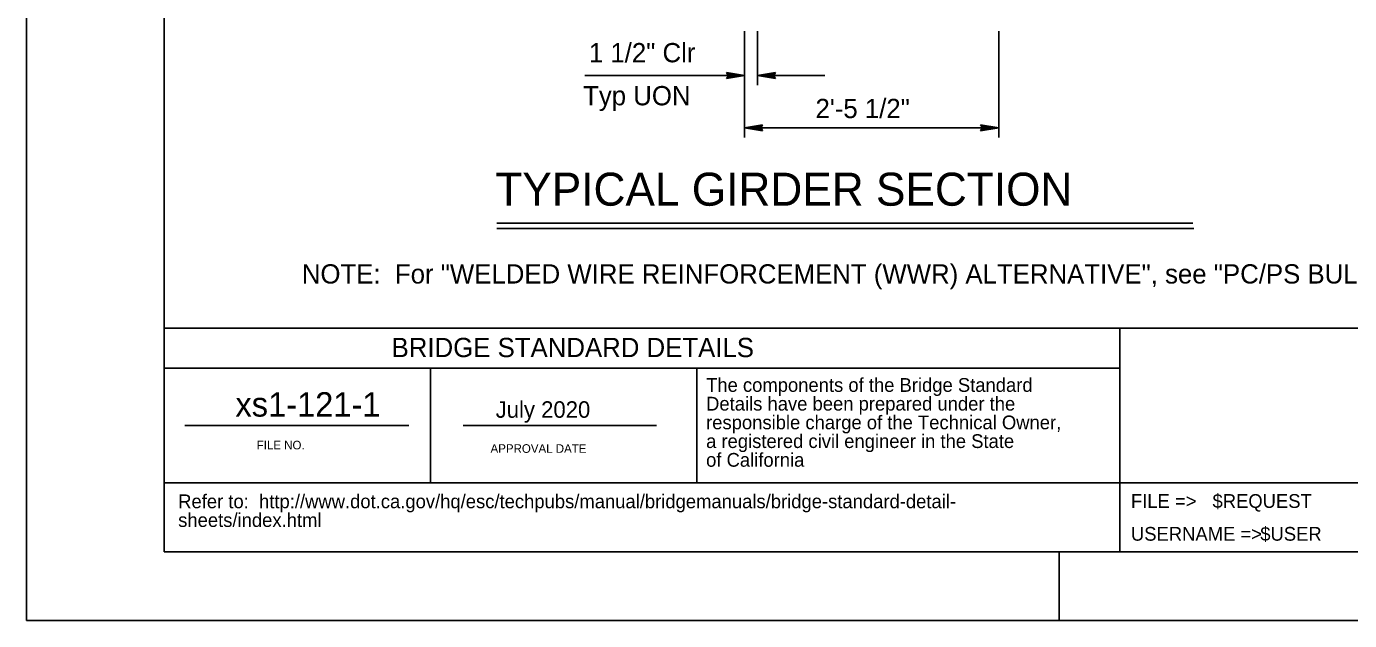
# Model space of a CAD drawing. Extents: x 0 to 2.95, y 0 to 1.83.
# Drawn here: x 0 to 0.801, y 0 to 0.36 of the extents above; entities that cross this region are included whole.
import ezdxf

# ---------------------------------------------------------------- set-up
doc = ezdxf.new("R2010")
doc.units = 0
for name, color, linetype in [('210 Border', 7, 'Continuous'), ('214 Text and Titles', 7, 'Continuous'), ('240 Concrete', 7, 'Continuous'), ('252 Bridge Data', 7, 'Continuous')]:
    doc.layers.add(name, color=color, linetype=linetype)

msp = doc.modelspace()

# ---------------------------------------------------------------- linework, layer by layer
at = {"layer": '210 Border'}
for p, q in [((0.08333, 0.08333), (0.08333, 1.79167)), ((2.79167, 0.17708), (0.08333, 0.17708)), ((0.66181, 0.17708), (0.66181, 0.04167)), ((0.66181, 0.15274), (0.08333, 0.15274)), ((0.24458, 0.08333), (0.24458, 0.15274)), ((0.40582, 0.15274), (0.40582, 0.08333)), ((0.08333, 0.04167), (0.08333, 0.08333)), ((2.79167, 0.08333), (0.08333, 0.08333)), ((2.79167, 0.04167), (0.08333, 0.04167)), ((0.625, 0.04167), (0.625, 0))]:
    msp.add_line(p, q, dxfattribs=at)
at = {"layer": '214 Text and Titles'}
for p, q in [((0.28464, 0.24066), (0.70589, 0.24066)), ((0.28464, 0.23742), (0.70652, 0.23742))]:
    msp.add_line(p, q, dxfattribs=at)
at = {"layer": '240 Concrete'}
for p, q in [((0.09588, 0.11804), (0.23142, 0.11804)), ((0.26428, 0.11804), (0.38139, 0.11804))]:
    msp.add_line(p, q, dxfattribs=at)
msp.add_lwpolyline([(0, 0), (2.83333, 0), (2.83333, 1.83333), (0, 1.83333)], close=True, dxfattribs=at)
at = {"layer": '252 Bridge Data'}
for p, q in [((0.43462, 0.35676), (0.43462, 0.29252)), ((0.43462, 0.35676), (0.43462, 0.32414)), ((0.44243, 0.35676), (0.44243, 0.32414)), ((0.58841, 0.35676), (0.58841, 0.29252)), ((0.37139, 0.32997), (0.33788, 0.32997)), ((0.37139, 0.32997), (0.43462, 0.32997)), ((0.42424, 0.33089), (0.42368, 0.3318)), ((0.42368, 0.3318), (0.43462, 0.32997)), ((0.43462, 0.32997), (0.42368, 0.32815)), ((0.42424, 0.32906), (0.42368, 0.32815)), ((0.42396, 0.33134), (0.43462, 0.32997)), ((0.43462, 0.32997), (0.42396, 0.3286)), ((0.43462, 0.32997), (0.42424, 0.33089)), ((0.42424, 0.33089), (0.42481, 0.32997)), ((0.42424, 0.32906), (0.43462, 0.32997)), ((0.42481, 0.32997), (0.42424, 0.32906)), ((0.43462, 0.32997), (0.42453, 0.33043)), ((0.42453, 0.32952), (0.43462, 0.32997)), ((0.42481, 0.32997), (0.43462, 0.32997)), ((0.44243, 0.32997), (0.45337, 0.3318)), ((0.44243, 0.32997), (0.45309, 0.33134)), ((0.45281, 0.33089), (0.44243, 0.32997)), ((0.45253, 0.33043), (0.44243, 0.32997)), ((0.48327, 0.32997), (0.44243, 0.32997)), ((0.45224, 0.32997), (0.44243, 0.32997)), ((0.45337, 0.32815), (0.44243, 0.32997)), ((0.44243, 0.32997), (0.45281, 0.32906)), ((0.45309, 0.32861), (0.44243, 0.32997)), ((0.44243, 0.32997), (0.45253, 0.32952)), ((0.45224, 0.32997), (0.45281, 0.33089)), ((0.45281, 0.32906), (0.45224, 0.32997)), ((0.45281, 0.33089), (0.45337, 0.3318)), ((0.45281, 0.32906), (0.45337, 0.32815)), ((0.43462, 0.29835), (0.44556, 0.30018)), ((0.43462, 0.29835), (0.44528, 0.29972)), ((0.44499, 0.29926), (0.43462, 0.29835)), ((0.44471, 0.29881), (0.43462, 0.29835)), ((0.43462, 0.29835), (0.58841, 0.29835)), ((0.44443, 0.29835), (0.43462, 0.29835)), ((0.44556, 0.29652), (0.43462, 0.29835)), ((0.43462, 0.29835), (0.44499, 0.29744)), ((0.44528, 0.29698), (0.43462, 0.29835)), ((0.43462, 0.29835), (0.44471, 0.29789)), ((0.44443, 0.29835), (0.44499, 0.29926)), ((0.44499, 0.29744), (0.44443, 0.29835)), ((0.44499, 0.29926), (0.44556, 0.30018)), ((0.44499, 0.29744), (0.44556, 0.29652)), ((0.57803, 0.29926), (0.57747, 0.30017)), ((0.57747, 0.30017), (0.58841, 0.29835)), ((0.58841, 0.29835), (0.57747, 0.29652)), ((0.57803, 0.29744), (0.57747, 0.29652)), ((0.57775, 0.29972), (0.58841, 0.29835)), ((0.58841, 0.29835), (0.57775, 0.29698)), ((0.58841, 0.29835), (0.57803, 0.29926)), ((0.57803, 0.29926), (0.5786, 0.29835)), ((0.57803, 0.29744), (0.58841, 0.29835)), ((0.5786, 0.29835), (0.57803, 0.29744)), ((0.58841, 0.29835), (0.57832, 0.29881)), ((0.57832, 0.29789), (0.58841, 0.29835)), ((0.5786, 0.29835), (0.58841, 0.29835))]:
    msp.add_line(p, q, dxfattribs=at)

# ---------------------------------------------------------------- texts
at = {"layer": '210 Border'}
for s, height, p in [('BRIDGE STANDARD DETAILS', 0.0116668, (0.22099, 0.15948)), ('The components of the Bridge Standard', 0.0083333, (0.41133, 0.13846)), ('xs1-121-1', 0.014764, (0.12647, 0.12349)), ('Details have been prepared under the', 0.0083333, (0.41133, 0.12713)), ('responsible charge of the Technical Owner,', 0.0083333, (0.41133, 0.11579)), ('a registered civil engineer in the State', 0.0083333, (0.41133, 0.10445)), ('of California', 0.0083333, (0.41133, 0.09312))]:
    msp.add_text(s, height=height, dxfattribs=at).set_placement(p)
at = {"layer": '214 Text and Titles'}
for s, height, p in [('1 1/2" Clr', 0.011667, (0.34038, 0.33798)), ('Typ UON', 0.011667, (0.3369, 0.31193)), ('2\'-5 1/2"', 0.011667, (0.47754, 0.30418)), ('TYPICAL GIRDER SECTION ', 0.0200026, (0.28375, 0.25115)), ('NOTE:  For "WELDED WIRE REINFORCEMENT (WWR) ALTERNATIVE", see "PC/PS BULB-TEE GIRDER (MISC DETAILS)" sheet.', 0.01166667, (0.16666, 0.20404))]:
    msp.add_text(s, height=height, dxfattribs=at).set_placement(p)
at = {"layer": '240 Concrete'}
for s, height, p in [('July 2020', 0.01, (0.28398, 0.12276)), ('FILE NO.', 0.005208, (0.13934, 0.10362)), ('APPROVAL DATE', 0.0052083, (0.28087, 0.10154)), ('Refer to:  http://www.dot.ca.gov/hq/esc/techpubs/manual/bridgemanuals/bridge-standard-detail-', 0.0083333, (0.09183, 0.068)), ('FILE =>', 0.008333, (0.66845, 0.0682)), ('$REQUEST', 0.008333, (0.71782, 0.0682)), ('sheets/index.html', 0.0083333, (0.09183, 0.05666)), ('USERNAME =>', 0.0083333, (0.66845, 0.04833)), ('$USER', 0.008333, (0.74672, 0.04833))]:
    msp.add_text(s, height=height, dxfattribs=at).set_placement(p)

doc.saveas('drawing.dxf')
